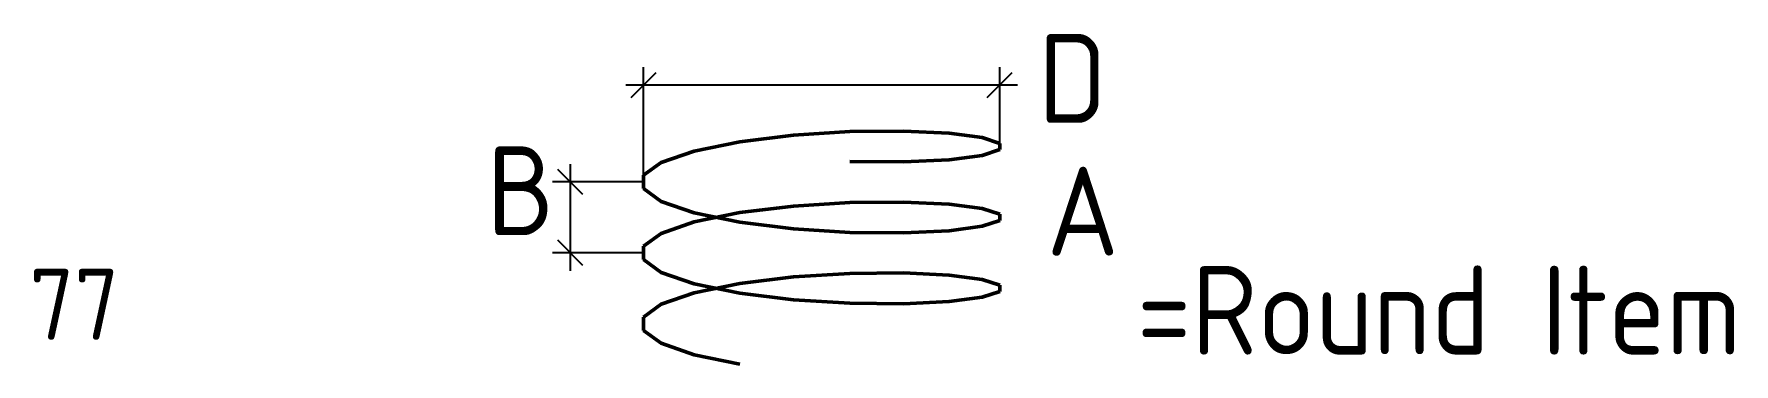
# Model space of a CAD drawing. Extents: x 239811 to 240289, y -37965 to -37872.
import ezdxf

# ---------------------------------------------------------------- set-up
doc = ezdxf.new("R2010")
doc.units = 0
doc.layers.add('posedit.mtr.bar', color=7, linetype='Continuous', lineweight=50)
doc.layers.add('posedit.mtr.hidden', color=144, linetype='Continuous', plot=False)
doc.layers.add('posedit.mtr.lenght', color=183, linetype='Continuous')
doc.layers.add('posedit.mtr.text', color=3, linetype='Continuous')
doc.styles.add('posedit.ISOCPEUR', font='isocpeur.ttf', dxfattribs={"width": 0.9})

msp = doc.modelspace()

# ---------------------------------------------------------------- linework, layer by layer
at = {"layer": 'posedit.mtr.bar', "extrusion": (0, 0.984808, 0.173648)}
for p, q in [((239996.89, -37905.34), (240009.7, -37902.73)), ((240009.7, -37902.73), (240024.77, -37900.88)), ((240024.77, -37900.88), (240040.6, -37899.88)), ((240040.6, -37899.88), (240055.67, -37899.73)), ((240055.67, -37899.73), (240068.48, -37900.35)), ((240068.48, -37900.35), (240077.79, -37901.58)), ((240077.79, -37901.58), (240082.69, -37903.2)), ((239987.58, -37908.56), (239996.89, -37905.34)), ((240068.48, -37907.8), (240055.67, -37908.42)), ((240077.79, -37906.57), (240068.48, -37907.8)), ((240082.69, -37904.95), (240077.79, -37906.57)), ((240082.69, -37903.2), (240082.69, -37904.95)), ((239982.69, -37912.17), (239987.58, -37908.56)), ((239982.69, -37915.92), (239982.69, -37912.17)), ((240055.67, -37908.42), (240040.6, -37908.27)), ((239987.58, -37919.53), (239982.69, -37915.92)), ((239996.89, -37922.76), (239987.58, -37919.53)), ((240009.7, -37922.67), (240024.77, -37920.82)), ((240024.77, -37920.82), (240040.6, -37919.82)), ((240040.6, -37919.82), (240055.67, -37919.68)), ((240055.67, -37919.68), (240068.48, -37920.3)), ((240068.48, -37920.3), (240077.79, -37921.52)), ((240077.79, -37921.52), (240082.69, -37923.14)), ((239987.58, -37928.5), (239996.89, -37925.28)), ((239996.89, -37925.28), (240009.7, -37922.67)), ((240009.7, -37925.37), (239996.89, -37922.76)), ((240024.77, -37927.22), (240009.7, -37925.37)), ((240077.79, -37926.51), (240068.48, -37927.74)), ((240082.69, -37924.9), (240077.79, -37926.51)), ((240082.69, -37923.14), (240082.69, -37924.9)), ((239982.69, -37932.12), (239987.58, -37928.5)), ((240040.6, -37928.21), (240024.77, -37927.22)), ((240055.67, -37928.36), (240040.6, -37928.21)), ((240068.48, -37927.74), (240055.67, -37928.36)), ((239982.69, -37935.86), (239982.69, -37932.12)), ((239987.58, -37939.48), (239982.69, -37935.86)), ((239996.89, -37942.7), (239987.58, -37939.48)), ((240009.7, -37942.61), (240024.77, -37940.76)), ((240024.77, -37940.76), (240040.6, -37939.76)), ((240040.6, -37939.76), (240055.67, -37939.62)), ((240055.67, -37939.62), (240068.48, -37940.24)), ((240068.48, -37940.24), (240077.79, -37941.47)), ((239987.58, -37948.44), (239996.89, -37945.22)), ((239996.89, -37945.22), (240009.7, -37942.61)), ((240009.7, -37945.31), (239996.89, -37942.7)), ((240024.77, -37947.16), (240009.7, -37945.31)), ((240077.79, -37941.47), (240082.69, -37943.08)), ((240082.69, -37944.84), (240077.79, -37946.46)), ((240082.69, -37943.08), (240082.69, -37944.84)), ((239982.69, -37952.06), (239987.58, -37948.44)), ((240040.6, -37948.16), (240024.77, -37947.16)), ((240055.67, -37948.3), (240040.6, -37948.16)), ((240068.48, -37947.68), (240055.67, -37948.3)), ((240077.79, -37946.46), (240068.48, -37947.68)), ((239982.69, -37955.8), (239982.69, -37952.06)), ((239987.58, -37959.42), (239982.69, -37955.8)), ((239996.89, -37962.64), (239987.58, -37959.42)), ((240009.7, -37965.25), (239996.89, -37962.64))]:
    msp.add_line(p, q, dxfattribs=at)
at = {"layer": 'posedit.mtr.lenght'}
for p, q in [((239979.15, -37890.29), (239986.22, -37883.21)), ((239982.69, -37912.17), (239982.69, -37881.75)), ((240079.15, -37890.29), (240086.22, -37883.21)), ((240082.69, -37903.2), (240082.69, -37881.75)), ((239977.69, -37886.75), (240087.69, -37886.75)), ((239965.66, -37917.58), (239958.59, -37910.51)), ((239962.13, -37938.99), (239962.13, -37909.05)), ((239982.69, -37914.05), (239957.13, -37914.05)), ((239965.66, -37937.53), (239958.59, -37930.45)), ((239982.69, -37933.99), (239957.13, -37933.99))]:
    msp.add_line(p, q, dxfattribs=at)

# ---------------------------------------------------------------- texts
at = {"layer": 'posedit.mtr.hidden', "style": 'posedit.ISOCPEUR', "width": 0.9}
msp.add_text('77', height=20, dxfattribs=at).set_placement((239810.2, -37958.43))
at = {"layer": 'posedit.mtr.text', "style": 'posedit.ISOCPEUR', "width": 0.9}
msp.add_text('=Round Item', height=25, dxfattribs=at).set_placement((240121.21, -37962.59))
for tag, p in [('D', (240093.45, -37897.41)), ('B', (239938.58, -37928.99)), ('A', (240095.9, -37934.75))]:
    msp.add_attdef(tag, p, '', height=25, dxfattribs=at)

doc.saveas('drawing.dxf')
